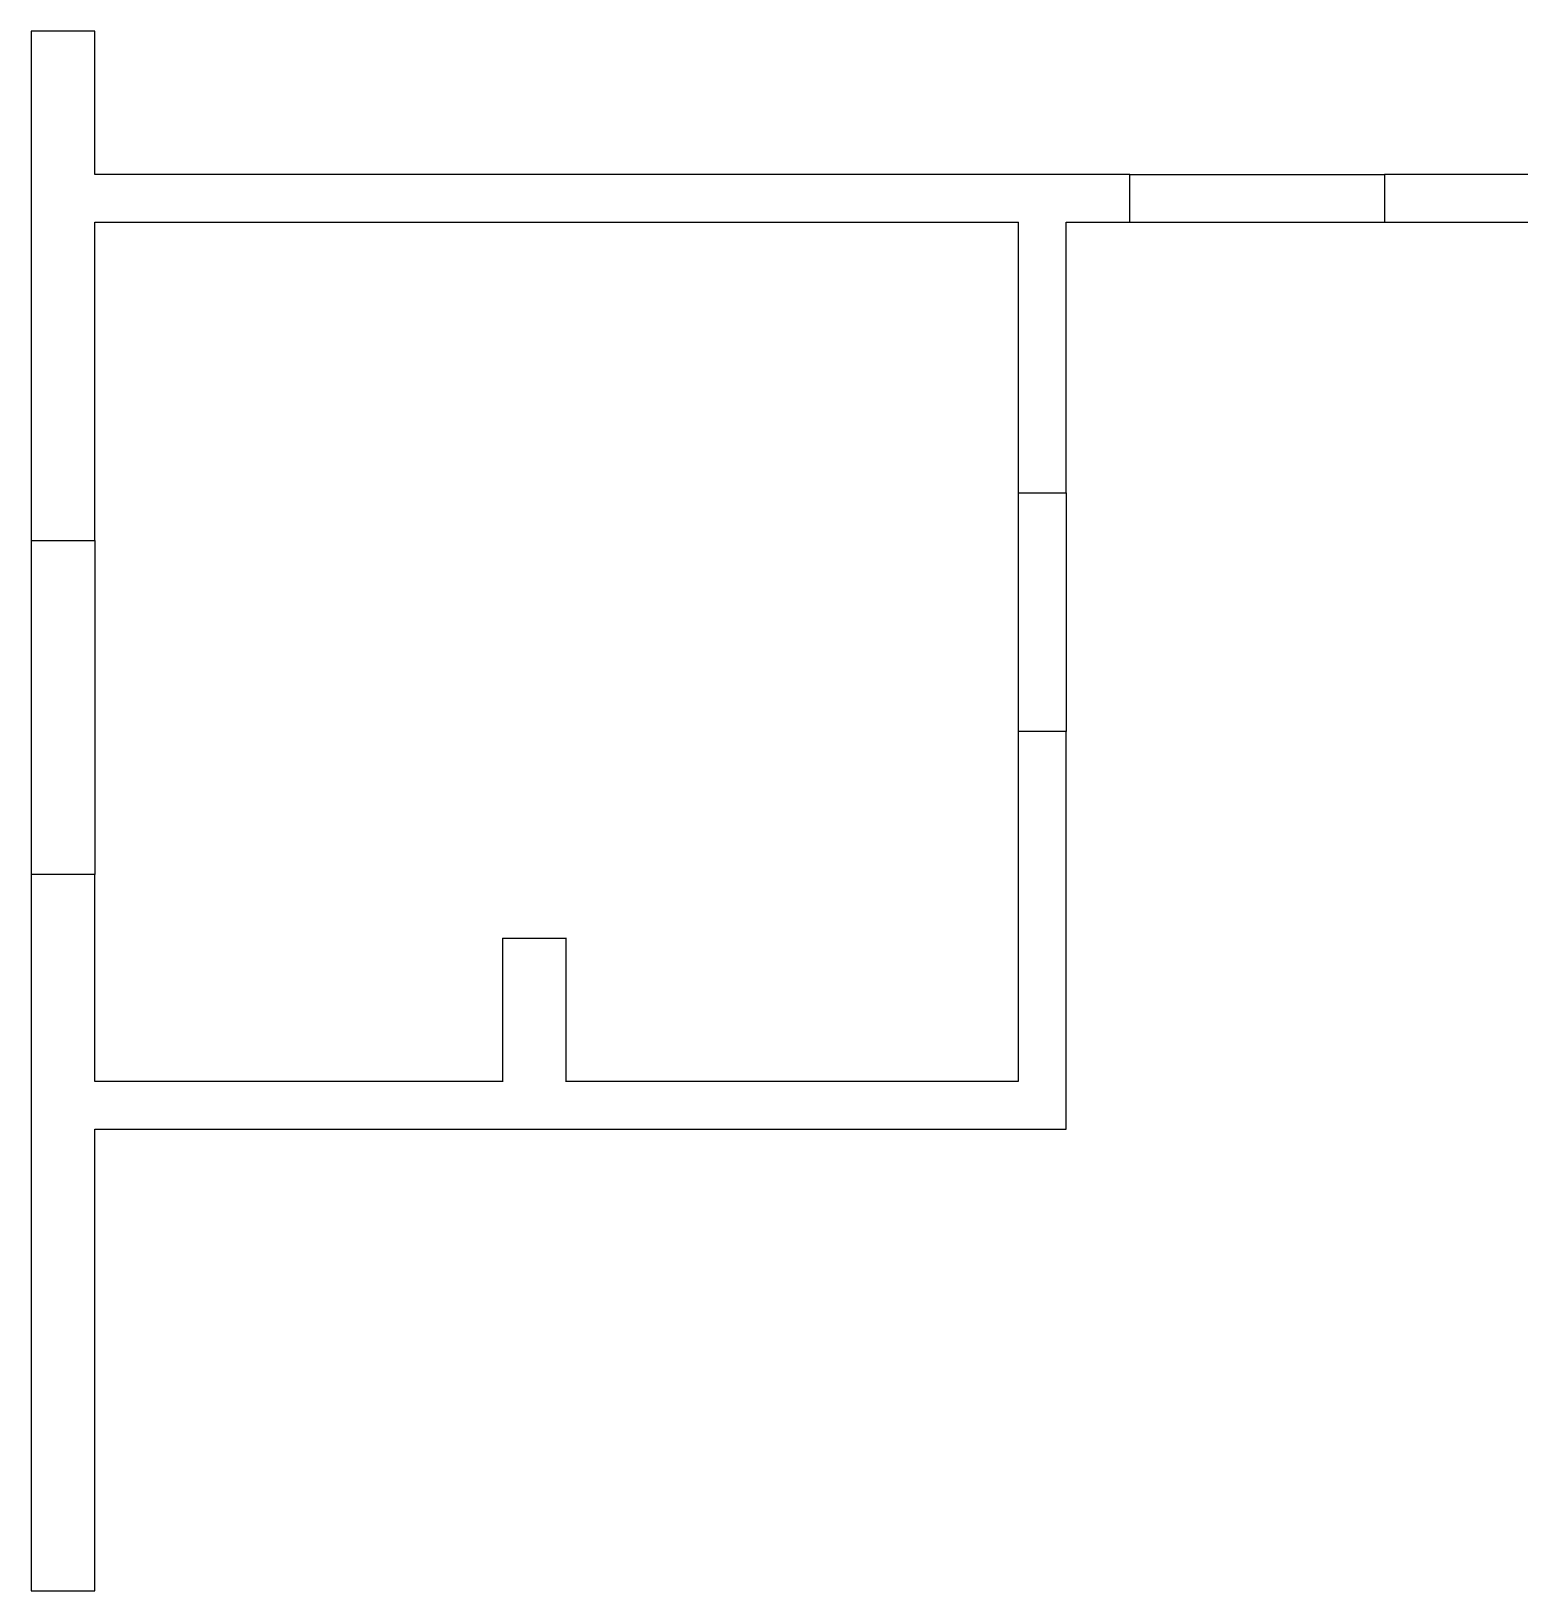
# Model space of a CAD drawing. Extents: x 12 to 206, y 81 to 283.
import ezdxf

# ---------------------------------------------------------------- set-up
doc = ezdxf.new("R2010")
doc.units = 0
for name, color, linetype in [('DOORS', 7, 'CONTINUOUS'), ('WALLS', 7, 'CONTINUOUS'), ('WINDOWS', 7, 'CONTINUOUS')]:
    doc.layers.add(name, color=color, linetype=linetype)

msp = doc.modelspace()

# ---------------------------------------------------------------- linework, layer by layer
at = {"layer": 'DOORS', "color": 1}
for p, q in [((154.222806, 264.708232), (187.257272, 264.708232)), ((154.222806, 258.514267), (187.257272, 258.514267)), ((139.770231, 223.41515), (139.770231, 192.445348)), ((145.964182, 223.41515), (145.964182, 192.445348))]:
    msp.add_line(p, q, dxfattribs=at)
at = {"layer": 'WALLS', "color": 3}
for p, q in [((11.761691, 283.290112), (11.761691, 217.221194)), ((20.020314, 283.290112), (11.761691, 283.290112)), ((20.020314, 264.708232), (20.020314, 283.290112)), ((154.222806, 264.708232), (20.020314, 264.708232)), ((154.222806, 258.514267), (154.222806, 264.708232)), ((205.839176, 264.708232), (187.257272, 264.708232)), ((187.257272, 264.708232), (187.257272, 258.514267)), ((20.020314, 217.221194), (20.020314, 258.514267)), ((20.020314, 258.514267), (61.661492, 258.514267)), ((61.659087, 258.515399), (115.742367, 258.515399)), ((115.740761, 258.516497), (139.780924, 258.516497)), ((139.770237, 258.514267), (139.770237, 223.41515)), ((145.964182, 223.41515), (145.964182, 258.514267)), ((145.964182, 258.514267), (154.222806, 258.514267)), ((187.257272, 258.514267), (205.839176, 258.514267)), ((139.770237, 223.41515), (145.964182, 223.41515)), ((11.761691, 217.221194), (20.020314, 217.221194)), ((139.770237, 192.445348), (139.770237, 147.022951)), ((145.964182, 192.445348), (139.770237, 192.445348)), ((145.964182, 140.828992), (145.964182, 192.445348)), ((20.020314, 173.863447), (11.761691, 173.863447)), ((11.762114, 173.863701), (11.762114, 156.987984)), ((20.020314, 147.022951), (20.020314, 173.863447)), ((81.162517, 165.585249), (72.88026, 165.585249)), ((72.912834, 147.028703), (72.912834, 165.610584)), ((81.144641, 147.003368), (81.144641, 165.585249)), ((11.761087, 156.987549), (11.761087, 101.980197)), ((72.944324, 147.022951), (20.020314, 147.022951)), ((139.765888, 147.022951), (81.084073, 147.022951)), ((20.020314, 80.954004), (20.020314, 140.828992)), ((20.020314, 140.828992), (145.964182, 140.828992)), ((11.761691, 101.980189), (11.761691, 80.954004)), ((11.761691, 80.954004), (20.020314, 80.954004))]:
    msp.add_line(p, q, dxfattribs=at)
at = {"layer": 'WINDOWS', "color": 1}
for p, q in [((11.761691, 217.221194), (11.761691, 173.863447)), ((20.020314, 217.221194), (20.020314, 173.863447))]:
    msp.add_line(p, q, dxfattribs=at)

doc.saveas('drawing.dxf')
